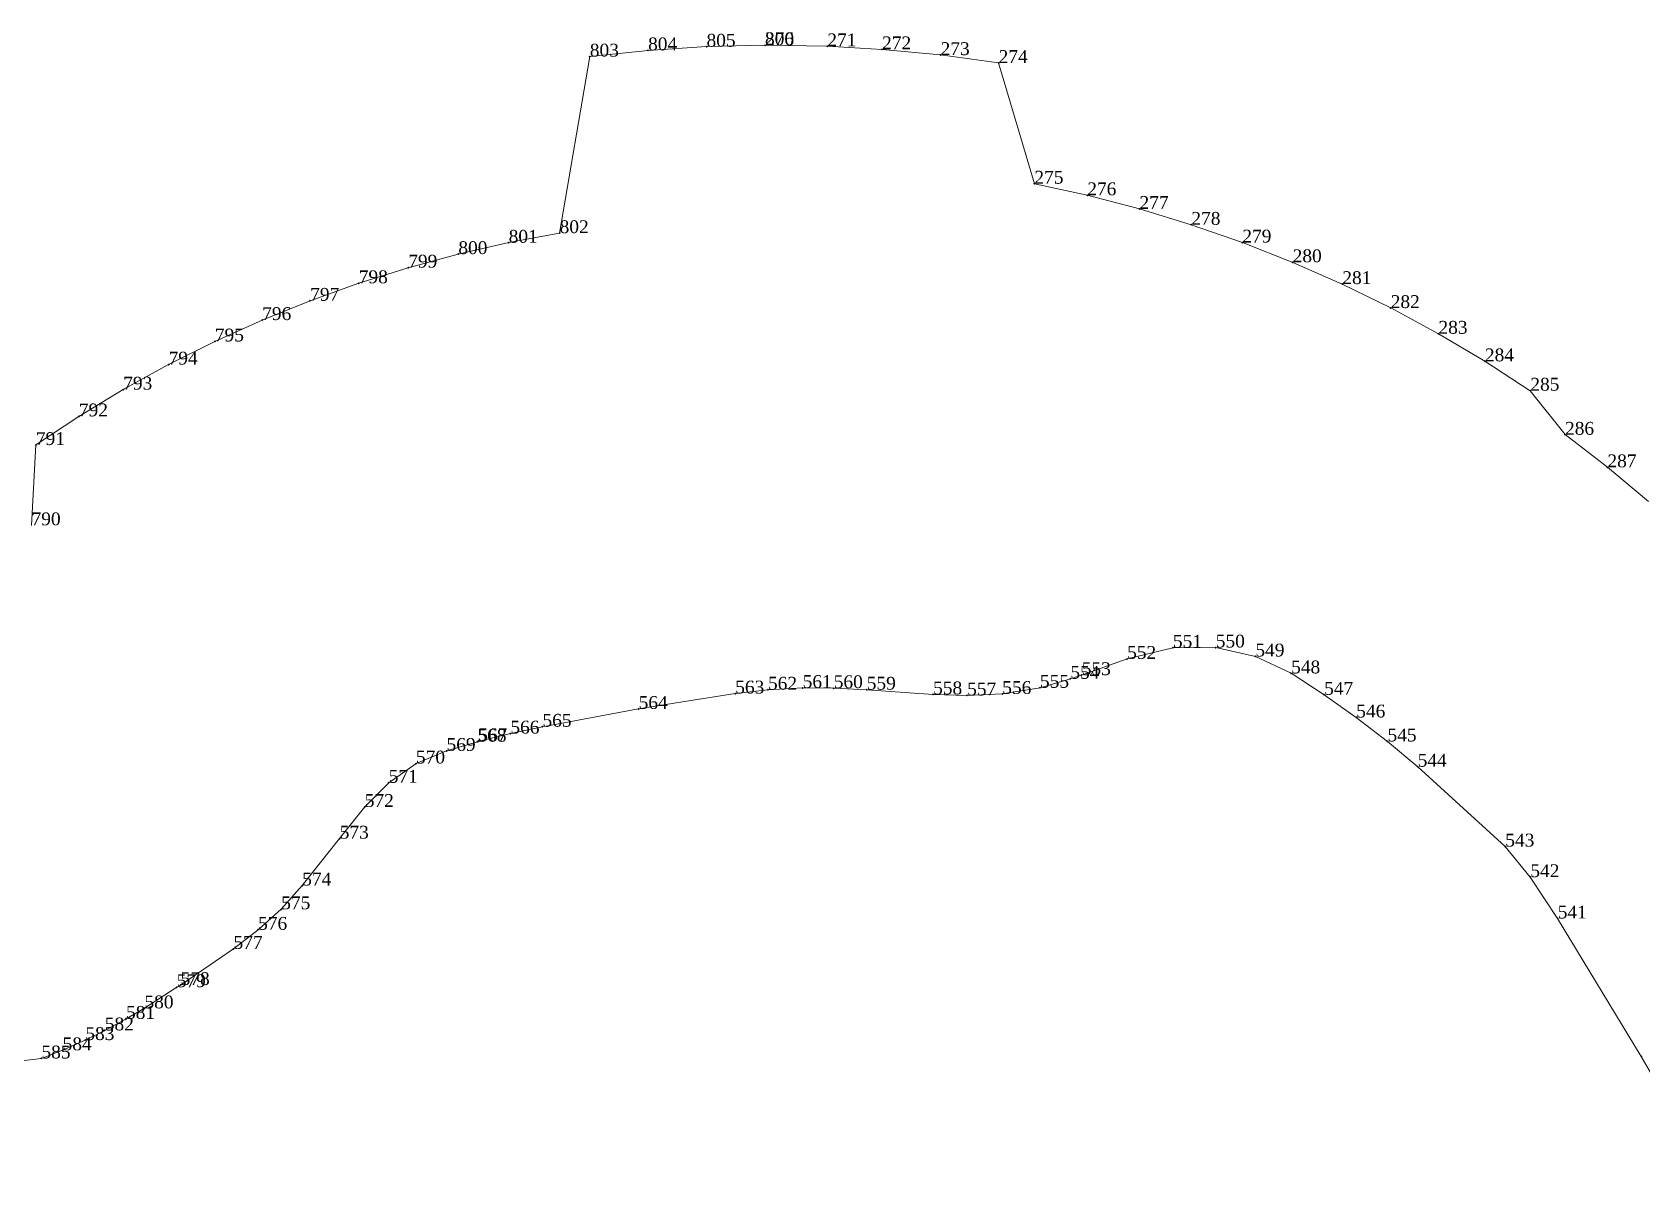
# Model space of a CAD drawing. Header units: metres. Extents: x 543554 to 549226, y 1840763 to 1844579.
# Drawn here: x 545192.6 to 545267.7, y 1844311.5 to 1844365.9 of the extents above; entities that cross this region are included whole.
import ezdxf

# ---------------------------------------------------------------- set-up
doc = ezdxf.new("R2010")
doc.units = ezdxf.units.M
doc.header["$MEASUREMENT"] = 0
for name, color, linetype, lineweight in [('Level 12', 7, 'Continuous', 0), ('Level 30', 7, 'Continuous', 0), ('Level 7', 7, 'Continuous', 0)]:
    doc.layers.add(name, color=color, linetype=linetype, lineweight=lineweight)
doc.styles.add('Style-Vntime', font='Vntime.shx')

# ---------------------------------------------------------------- blocks, each defined once
blk = doc.blocks.new('DDCT')
at = {"layer": 'Level 7', "color": 3, "linetype": 'Continuous', "lineweight": 30}
blk.add_point((0, 0), dxfattribs=at)
blk = doc.blocks.new('SHMIA_269')
at = {"layer": 'Level 12', "color": 2, "linetype": 'Continuous', "lineweight": 0, "style": 'Style-Vntime'}
blk.add_text('270', height=0.6, dxfattribs=at).set_placement((0, 0))
blk = doc.blocks.new('SHMIA_270')
at = {"layer": 'Level 12', "color": 2, "linetype": 'Continuous', "lineweight": 0, "style": 'Style-Vntime'}
blk.add_text('271', height=0.6, dxfattribs=at).set_placement((0, 0))
blk = doc.blocks.new('SHMIA_271')
at = {"layer": 'Level 12', "color": 2, "linetype": 'Continuous', "lineweight": 0, "style": 'Style-Vntime'}
blk.add_text('272', height=0.6, dxfattribs=at).set_placement((0, 0))
blk = doc.blocks.new('SHMIA_272')
at = {"layer": 'Level 12', "color": 2, "linetype": 'Continuous', "lineweight": 0, "style": 'Style-Vntime'}
blk.add_text('273', height=0.6, dxfattribs=at).set_placement((0, 0))
blk = doc.blocks.new('SHMIA_273')
at = {"layer": 'Level 12', "color": 2, "linetype": 'Continuous', "lineweight": 0, "style": 'Style-Vntime'}
blk.add_text('274', height=0.6, dxfattribs=at).set_placement((0, 0))
blk = doc.blocks.new('SHMIA_274')
at = {"layer": 'Level 12', "color": 2, "linetype": 'Continuous', "lineweight": 0, "style": 'Style-Vntime'}
blk.add_text('275', height=0.6, dxfattribs=at).set_placement((0, 0))
blk = doc.blocks.new('SHMIA_275')
at = {"layer": 'Level 12', "color": 2, "linetype": 'Continuous', "lineweight": 0, "style": 'Style-Vntime'}
blk.add_text('276', height=0.6, dxfattribs=at).set_placement((0, 0))
blk = doc.blocks.new('SHMIA_276')
at = {"layer": 'Level 12', "color": 2, "linetype": 'Continuous', "lineweight": 0, "style": 'Style-Vntime'}
blk.add_text('277', height=0.6, dxfattribs=at).set_placement((0, 0))
blk = doc.blocks.new('SHMIA_277')
at = {"layer": 'Level 12', "color": 2, "linetype": 'Continuous', "lineweight": 0, "style": 'Style-Vntime'}
blk.add_text('278', height=0.6, dxfattribs=at).set_placement((0, 0))
blk = doc.blocks.new('SHMIA_278')
at = {"layer": 'Level 12', "color": 2, "linetype": 'Continuous', "lineweight": 0, "style": 'Style-Vntime'}
blk.add_text('279', height=0.6, dxfattribs=at).set_placement((0, 0))
blk = doc.blocks.new('SHMIA_279')
at = {"layer": 'Level 12', "color": 2, "linetype": 'Continuous', "lineweight": 0, "style": 'Style-Vntime'}
blk.add_text('280', height=0.6, dxfattribs=at).set_placement((0, 0))
blk = doc.blocks.new('SHMIA_280')
at = {"layer": 'Level 12', "color": 2, "linetype": 'Continuous', "lineweight": 0, "style": 'Style-Vntime'}
blk.add_text('281', height=0.6, dxfattribs=at).set_placement((0, 0))
blk = doc.blocks.new('SHMIA_281')
at = {"layer": 'Level 12', "color": 2, "linetype": 'Continuous', "lineweight": 0, "style": 'Style-Vntime'}
blk.add_text('282', height=0.6, dxfattribs=at).set_placement((0, 0))
blk = doc.blocks.new('SHMIA_282')
at = {"layer": 'Level 12', "color": 2, "linetype": 'Continuous', "lineweight": 0, "style": 'Style-Vntime'}
blk.add_text('283', height=0.6, dxfattribs=at).set_placement((0, 0))
blk = doc.blocks.new('SHMIA_283')
at = {"layer": 'Level 12', "color": 2, "linetype": 'Continuous', "lineweight": 0, "style": 'Style-Vntime'}
blk.add_text('284', height=0.6, dxfattribs=at).set_placement((0, 0))
blk = doc.blocks.new('SHMIA_284')
at = {"layer": 'Level 12', "color": 2, "linetype": 'Continuous', "lineweight": 0, "style": 'Style-Vntime'}
blk.add_text('285', height=0.6, dxfattribs=at).set_placement((0, 0))
blk = doc.blocks.new('SHMIA_285')
at = {"layer": 'Level 12', "color": 2, "linetype": 'Continuous', "lineweight": 0, "style": 'Style-Vntime'}
blk.add_text('286', height=0.6, dxfattribs=at).set_placement((0, 0))
blk = doc.blocks.new('SHMIA_286')
at = {"layer": 'Level 12', "color": 2, "linetype": 'Continuous', "lineweight": 0, "style": 'Style-Vntime'}
blk.add_text('287', height=0.6, dxfattribs=at).set_placement((0, 0))
blk = doc.blocks.new('SHMIA_540')
at = {"layer": 'Level 12', "color": 2, "linetype": 'Continuous', "lineweight": 0, "style": 'Style-Vntime'}
blk.add_text('541', height=0.6, dxfattribs=at).set_placement((0, 0))
blk = doc.blocks.new('SHMIA_541')
at = {"layer": 'Level 12', "color": 2, "linetype": 'Continuous', "lineweight": 0, "style": 'Style-Vntime'}
blk.add_text('542', height=0.6, dxfattribs=at).set_placement((0, 0))
blk = doc.blocks.new('SHMIA_542')
at = {"layer": 'Level 12', "color": 2, "linetype": 'Continuous', "lineweight": 0, "style": 'Style-Vntime'}
blk.add_text('543', height=0.6, dxfattribs=at).set_placement((0, 0))
blk = doc.blocks.new('SHMIA_543')
at = {"layer": 'Level 12', "color": 2, "linetype": 'Continuous', "lineweight": 0, "style": 'Style-Vntime'}
blk.add_text('544', height=0.6, dxfattribs=at).set_placement((0, 0))
blk = doc.blocks.new('SHMIA_544')
at = {"layer": 'Level 12', "color": 2, "linetype": 'Continuous', "lineweight": 0, "style": 'Style-Vntime'}
blk.add_text('545', height=0.6, dxfattribs=at).set_placement((0, 0))
blk = doc.blocks.new('SHMIA_545')
at = {"layer": 'Level 12', "color": 2, "linetype": 'Continuous', "lineweight": 0, "style": 'Style-Vntime'}
blk.add_text('546', height=0.6, dxfattribs=at).set_placement((0, 0))
blk = doc.blocks.new('SHMIA_546')
at = {"layer": 'Level 12', "color": 2, "linetype": 'Continuous', "lineweight": 0, "style": 'Style-Vntime'}
blk.add_text('547', height=0.6, dxfattribs=at).set_placement((0, 0))
blk = doc.blocks.new('SHMIA_547')
at = {"layer": 'Level 12', "color": 2, "linetype": 'Continuous', "lineweight": 0, "style": 'Style-Vntime'}
blk.add_text('548', height=0.6, dxfattribs=at).set_placement((0, 0))
blk = doc.blocks.new('SHMIA_548')
at = {"layer": 'Level 12', "color": 2, "linetype": 'Continuous', "lineweight": 0, "style": 'Style-Vntime'}
blk.add_text('549', height=0.6, dxfattribs=at).set_placement((0, 0))
blk = doc.blocks.new('SHMIA_549')
at = {"layer": 'Level 12', "color": 2, "linetype": 'Continuous', "lineweight": 0, "style": 'Style-Vntime'}
blk.add_text('550', height=0.6, dxfattribs=at).set_placement((0, 0))
blk = doc.blocks.new('SHMIA_550')
at = {"layer": 'Level 12', "color": 2, "linetype": 'Continuous', "lineweight": 0, "style": 'Style-Vntime'}
blk.add_text('551', height=0.6, dxfattribs=at).set_placement((0, 0))
blk = doc.blocks.new('SHMIA_551')
at = {"layer": 'Level 12', "color": 2, "linetype": 'Continuous', "lineweight": 0, "style": 'Style-Vntime'}
blk.add_text('552', height=0.6, dxfattribs=at).set_placement((0, 0))
blk = doc.blocks.new('SHMIA_552')
at = {"layer": 'Level 12', "color": 2, "linetype": 'Continuous', "lineweight": 0, "style": 'Style-Vntime'}
blk.add_text('553', height=0.6, dxfattribs=at).set_placement((0, 0))
blk = doc.blocks.new('SHMIA_553')
at = {"layer": 'Level 12', "color": 2, "linetype": 'Continuous', "lineweight": 0, "style": 'Style-Vntime'}
blk.add_text('554', height=0.6, dxfattribs=at).set_placement((0, 0))
blk = doc.blocks.new('SHMIA_554')
at = {"layer": 'Level 12', "color": 2, "linetype": 'Continuous', "lineweight": 0, "style": 'Style-Vntime'}
blk.add_text('555', height=0.6, dxfattribs=at).set_placement((0, 0))
blk = doc.blocks.new('SHMIA_555')
at = {"layer": 'Level 12', "color": 2, "linetype": 'Continuous', "lineweight": 0, "style": 'Style-Vntime'}
blk.add_text('556', height=0.6, dxfattribs=at).set_placement((0, 0))
blk = doc.blocks.new('SHMIA_556')
at = {"layer": 'Level 12', "color": 2, "linetype": 'Continuous', "lineweight": 0, "style": 'Style-Vntime'}
blk.add_text('557', height=0.6, dxfattribs=at).set_placement((0, 0))
blk = doc.blocks.new('SHMIA_557')
at = {"layer": 'Level 12', "color": 2, "linetype": 'Continuous', "lineweight": 0, "style": 'Style-Vntime'}
blk.add_text('558', height=0.6, dxfattribs=at).set_placement((0, 0))
blk = doc.blocks.new('SHMIA_558')
at = {"layer": 'Level 12', "color": 2, "linetype": 'Continuous', "lineweight": 0, "style": 'Style-Vntime'}
blk.add_text('559', height=0.6, dxfattribs=at).set_placement((0, 0))
blk = doc.blocks.new('SHMIA_559')
at = {"layer": 'Level 12', "color": 2, "linetype": 'Continuous', "lineweight": 0, "style": 'Style-Vntime'}
blk.add_text('560', height=0.6, dxfattribs=at).set_placement((0, 0))
blk = doc.blocks.new('SHMIA_560')
at = {"layer": 'Level 12', "color": 2, "linetype": 'Continuous', "lineweight": 0, "style": 'Style-Vntime'}
blk.add_text('561', height=0.6, dxfattribs=at).set_placement((0, 0))
blk = doc.blocks.new('SHMIA_561')
at = {"layer": 'Level 12', "color": 2, "linetype": 'Continuous', "lineweight": 0, "style": 'Style-Vntime'}
blk.add_text('562', height=0.6, dxfattribs=at).set_placement((0, 0))
blk = doc.blocks.new('SHMIA_562')
at = {"layer": 'Level 12', "color": 2, "linetype": 'Continuous', "lineweight": 0, "style": 'Style-Vntime'}
blk.add_text('563', height=0.6, dxfattribs=at).set_placement((0, 0))
blk = doc.blocks.new('SHMIA_563')
at = {"layer": 'Level 12', "color": 2, "linetype": 'Continuous', "lineweight": 0, "style": 'Style-Vntime'}
blk.add_text('564', height=0.6, dxfattribs=at).set_placement((0, 0))
blk = doc.blocks.new('SHMIA_564')
at = {"layer": 'Level 12', "color": 2, "linetype": 'Continuous', "lineweight": 0, "style": 'Style-Vntime'}
blk.add_text('565', height=0.6, dxfattribs=at).set_placement((0, 0))
blk = doc.blocks.new('SHMIA_565')
at = {"layer": 'Level 12', "color": 2, "linetype": 'Continuous', "lineweight": 0, "style": 'Style-Vntime'}
blk.add_text('566', height=0.6, dxfattribs=at).set_placement((0, 0))
blk = doc.blocks.new('SHMIA_566')
at = {"layer": 'Level 12', "color": 2, "linetype": 'Continuous', "lineweight": 0, "style": 'Style-Vntime'}
blk.add_text('567', height=0.6, dxfattribs=at).set_placement((0, 0))
blk = doc.blocks.new('SHMIA_567')
at = {"layer": 'Level 12', "color": 2, "linetype": 'Continuous', "lineweight": 0, "style": 'Style-Vntime'}
blk.add_text('568', height=0.6, dxfattribs=at).set_placement((0, 0))
blk = doc.blocks.new('SHMIA_568')
at = {"layer": 'Level 12', "color": 2, "linetype": 'Continuous', "lineweight": 0, "style": 'Style-Vntime'}
blk.add_text('569', height=0.6, dxfattribs=at).set_placement((0, 0))
blk = doc.blocks.new('SHMIA_569')
at = {"layer": 'Level 12', "color": 2, "linetype": 'Continuous', "lineweight": 0, "style": 'Style-Vntime'}
blk.add_text('570', height=0.6, dxfattribs=at).set_placement((0, 0))
blk = doc.blocks.new('SHMIA_570')
at = {"layer": 'Level 12', "color": 2, "linetype": 'Continuous', "lineweight": 0, "style": 'Style-Vntime'}
blk.add_text('571', height=0.6, dxfattribs=at).set_placement((0, 0))
blk = doc.blocks.new('SHMIA_571')
at = {"layer": 'Level 12', "color": 2, "linetype": 'Continuous', "lineweight": 0, "style": 'Style-Vntime'}
blk.add_text('572', height=0.6, dxfattribs=at).set_placement((0, 0))
blk = doc.blocks.new('SHMIA_572')
at = {"layer": 'Level 12', "color": 2, "linetype": 'Continuous', "lineweight": 0, "style": 'Style-Vntime'}
blk.add_text('573', height=0.6, dxfattribs=at).set_placement((0, 0))
blk = doc.blocks.new('SHMIA_573')
at = {"layer": 'Level 12', "color": 2, "linetype": 'Continuous', "lineweight": 0, "style": 'Style-Vntime'}
blk.add_text('574', height=0.6, dxfattribs=at).set_placement((0, 0))
blk = doc.blocks.new('SHMIA_574')
at = {"layer": 'Level 12', "color": 2, "linetype": 'Continuous', "lineweight": 0, "style": 'Style-Vntime'}
blk.add_text('575', height=0.6, dxfattribs=at).set_placement((0, 0))
blk = doc.blocks.new('SHMIA_575')
at = {"layer": 'Level 12', "color": 2, "linetype": 'Continuous', "lineweight": 0, "style": 'Style-Vntime'}
blk.add_text('576', height=0.6, dxfattribs=at).set_placement((0, 0))
blk = doc.blocks.new('SHMIA_576')
at = {"layer": 'Level 12', "color": 2, "linetype": 'Continuous', "lineweight": 0, "style": 'Style-Vntime'}
blk.add_text('577', height=0.6, dxfattribs=at).set_placement((0, 0))
blk = doc.blocks.new('SHMIA_577')
at = {"layer": 'Level 12', "color": 2, "linetype": 'Continuous', "lineweight": 0, "style": 'Style-Vntime'}
blk.add_text('578', height=0.6, dxfattribs=at).set_placement((0, 0))
blk = doc.blocks.new('SHMIA_578')
at = {"layer": 'Level 12', "color": 2, "linetype": 'Continuous', "lineweight": 0, "style": 'Style-Vntime'}
blk.add_text('579', height=0.6, dxfattribs=at).set_placement((0, 0))
blk = doc.blocks.new('SHMIA_579')
at = {"layer": 'Level 12', "color": 2, "linetype": 'Continuous', "lineweight": 0, "style": 'Style-Vntime'}
blk.add_text('580', height=0.6, dxfattribs=at).set_placement((0, 0))
blk = doc.blocks.new('SHMIA_580')
at = {"layer": 'Level 12', "color": 2, "linetype": 'Continuous', "lineweight": 0, "style": 'Style-Vntime'}
blk.add_text('581', height=0.6, dxfattribs=at).set_placement((0, 0))
blk = doc.blocks.new('SHMIA_581')
at = {"layer": 'Level 12', "color": 2, "linetype": 'Continuous', "lineweight": 0, "style": 'Style-Vntime'}
blk.add_text('582', height=0.6, dxfattribs=at).set_placement((0, 0))
blk = doc.blocks.new('SHMIA_582')
at = {"layer": 'Level 12', "color": 2, "linetype": 'Continuous', "lineweight": 0, "style": 'Style-Vntime'}
blk.add_text('583', height=0.6, dxfattribs=at).set_placement((0, 0))
blk = doc.blocks.new('SHMIA_583')
at = {"layer": 'Level 12', "color": 2, "linetype": 'Continuous', "lineweight": 0, "style": 'Style-Vntime'}
blk.add_text('584', height=0.6, dxfattribs=at).set_placement((0, 0))
blk = doc.blocks.new('SHMIA_584')
at = {"layer": 'Level 12', "color": 2, "linetype": 'Continuous', "lineweight": 0, "style": 'Style-Vntime'}
blk.add_text('585', height=0.6, dxfattribs=at).set_placement((0, 0))
blk = doc.blocks.new('SHMIA_789')
at = {"layer": 'Level 12', "color": 2, "linetype": 'Continuous', "lineweight": 0, "style": 'Style-Vntime'}
blk.add_text('790', height=0.6, dxfattribs=at).set_placement((0, 0))
blk = doc.blocks.new('SHMIA_790')
at = {"layer": 'Level 12', "color": 2, "linetype": 'Continuous', "lineweight": 0, "style": 'Style-Vntime'}
blk.add_text('791', height=0.6, dxfattribs=at).set_placement((0, 0))
blk = doc.blocks.new('SHMIA_791')
at = {"layer": 'Level 12', "color": 2, "linetype": 'Continuous', "lineweight": 0, "style": 'Style-Vntime'}
blk.add_text('792', height=0.6, dxfattribs=at).set_placement((0, 0))
blk = doc.blocks.new('SHMIA_792')
at = {"layer": 'Level 12', "color": 2, "linetype": 'Continuous', "lineweight": 0, "style": 'Style-Vntime'}
blk.add_text('793', height=0.6, dxfattribs=at).set_placement((0, 0))
blk = doc.blocks.new('SHMIA_793')
at = {"layer": 'Level 12', "color": 2, "linetype": 'Continuous', "lineweight": 0, "style": 'Style-Vntime'}
blk.add_text('794', height=0.6, dxfattribs=at).set_placement((0, 0))
blk = doc.blocks.new('SHMIA_794')
at = {"layer": 'Level 12', "color": 2, "linetype": 'Continuous', "lineweight": 0, "style": 'Style-Vntime'}
blk.add_text('795', height=0.6, dxfattribs=at).set_placement((0, 0))
blk = doc.blocks.new('SHMIA_795')
at = {"layer": 'Level 12', "color": 2, "linetype": 'Continuous', "lineweight": 0, "style": 'Style-Vntime'}
blk.add_text('796', height=0.6, dxfattribs=at).set_placement((0, 0))
blk = doc.blocks.new('SHMIA_796')
at = {"layer": 'Level 12', "color": 2, "linetype": 'Continuous', "lineweight": 0, "style": 'Style-Vntime'}
blk.add_text('797', height=0.6, dxfattribs=at).set_placement((0, 0))
blk = doc.blocks.new('SHMIA_797')
at = {"layer": 'Level 12', "color": 2, "linetype": 'Continuous', "lineweight": 0, "style": 'Style-Vntime'}
blk.add_text('798', height=0.6, dxfattribs=at).set_placement((0, 0))
blk = doc.blocks.new('SHMIA_798')
at = {"layer": 'Level 12', "color": 2, "linetype": 'Continuous', "lineweight": 0, "style": 'Style-Vntime'}
blk.add_text('799', height=0.6, dxfattribs=at).set_placement((0, 0))
blk = doc.blocks.new('SHMIA_799')
at = {"layer": 'Level 12', "color": 2, "linetype": 'Continuous', "lineweight": 0, "style": 'Style-Vntime'}
blk.add_text('800', height=0.6, dxfattribs=at).set_placement((0, 0))
blk = doc.blocks.new('SHMIA_800')
at = {"layer": 'Level 12', "color": 2, "linetype": 'Continuous', "lineweight": 0, "style": 'Style-Vntime'}
blk.add_text('801', height=0.6, dxfattribs=at).set_placement((0, 0))
blk = doc.blocks.new('SHMIA_801')
at = {"layer": 'Level 12', "color": 2, "linetype": 'Continuous', "lineweight": 0, "style": 'Style-Vntime'}
blk.add_text('802', height=0.6, dxfattribs=at).set_placement((0, 0))
blk = doc.blocks.new('SHMIA_802')
at = {"layer": 'Level 12', "color": 2, "linetype": 'Continuous', "lineweight": 0, "style": 'Style-Vntime'}
blk.add_text('803', height=0.6, dxfattribs=at).set_placement((0, 0))
blk = doc.blocks.new('SHMIA_803')
at = {"layer": 'Level 12', "color": 2, "linetype": 'Continuous', "lineweight": 0, "style": 'Style-Vntime'}
blk.add_text('804', height=0.6, dxfattribs=at).set_placement((0, 0))
blk = doc.blocks.new('SHMIA_804')
at = {"layer": 'Level 12', "color": 2, "linetype": 'Continuous', "lineweight": 0, "style": 'Style-Vntime'}
blk.add_text('805', height=0.6, dxfattribs=at).set_placement((0, 0))
blk = doc.blocks.new('SHMIA_805')
at = {"layer": 'Level 12', "color": 2, "linetype": 'Continuous', "lineweight": 0, "style": 'Style-Vntime'}
blk.add_text('806', height=0.6, dxfattribs=at).set_placement((0, 0))

msp = doc.modelspace()

# ---------------------------------------------------------------- linework, layer by layer
at = {"layer": 'Level 30', "color": 2, "linetype": 'Continuous', "lineweight": 0, "flags": 128}
for points in [[(545192.5371, 1844342.8666), (545192.7379, 1844346.6243), (545194.7549, 1844347.9582), (545196.8235, 1844349.2105), (545198.9407, 1844350.379), (545201.1028, 1844351.462), (545203.3065, 1844352.4576), (545205.5482, 1844353.3642), (545207.8244, 1844354.1806), (545210.1315, 1844354.9052), (545212.4656, 1844355.537), (545214.8232, 1844356.0749), (545217.2004, 1844356.5182), (545218.6052, 1844364.773), (545221.3272, 1844365.058), (545224.0584, 1844365.234), (545226.7945, 1844365.3006), (545229.695, 1844365.2517), (545232.2637, 1844365.1055), (545234.9881, 1844364.8441), (545237.6998, 1844364.4739), (545239.3707, 1844358.8296), (545241.8384, 1844358.289), (545244.2825, 1844357.6501), (545246.6991, 1844356.914), (545249.0844, 1844356.0819), (545251.4345, 1844355.1551), (545253.7456, 1844354.135), (545256.0141, 1844353.0233), (545258.2363, 1844351.8218), (545260.4087, 1844350.5324), (545262.5278, 1844349.1571), (545264.1519, 1844347.1043), (545266.131, 1844345.5821), (545268.0475, 1844343.982)], [(545190.33, 1844317.6424), (545192.9991, 1844317.9587), (545193.9867, 1844318.34), (545195.0506, 1844318.818), (545195.9575, 1844319.2703), (545196.9525, 1844319.8089), (545197.8126, 1844320.3024), (545199.3249, 1844321.2893), (545199.5029, 1844321.3885), (545201.9709, 1844323.0761), (545203.1193, 1844323.9686), (545204.1985, 1844324.9343), (545205.182, 1844326.0361), (545206.9277, 1844328.2348), (545208.1004, 1844329.7117), (545209.2193, 1844330.843), (545210.4932, 1844331.7379), (545211.9212, 1844332.3257), (545213.3594, 1844332.7587), (545213.3999, 1844332.7759), (545214.8986, 1844333.1398), (545216.3989, 1844333.4603), (545220.8868, 1844334.2891), (545225.3996, 1844335.0066), (545226.9252, 1844335.1884), (545228.5535, 1844335.2711), (545230.0012, 1844335.2599), (545231.5424, 1844335.1855), (545234.6421, 1844334.9717), (545236.2274, 1844334.922), (545237.8728, 1844334.9899), (545239.6337, 1844335.2795), (545241.0514, 1844335.6981), (545241.5773, 1844335.8721), (545243.6966, 1844336.6297), (545245.8382, 1844337.1477), (545247.8429, 1844337.1602), (545249.689, 1844336.7422), (545251.3566, 1844335.954), (545252.9, 1844334.9524), (545254.402, 1844333.8898), (545255.8604, 1844332.7681), (545257.2728, 1844331.5889), (545261.3598, 1844327.8603), (545262.5302, 1844326.4308), (545263.8051, 1844324.5037), (545267.7119, 1844318.0573), (545271.4976, 1844311.5413)]]:
    msp.add_lwpolyline(points, dxfattribs=at)

# ---------------------------------------------------------------- block references
at = {"layer": 'Level 12', "color": 2, "linetype": 'Continuous', "lineweight": 0}
for name, p in [('SHMIA_803', (545221.33, 1844365.06)), ('SHMIA_804', (545224.06, 1844365.23)), ('SHMIA_805', (545226.79, 1844365.3)), ('SHMIA_269', (545226.79, 1844365.3)), ('SHMIA_270', (545229.7, 1844365.25)), ('SHMIA_271', (545232.26, 1844365.11)), ('SHMIA_272', (545234.99, 1844364.84)), ('SHMIA_802', (545218.61, 1844364.77)), ('SHMIA_273', (545237.7, 1844364.47)), ('SHMIA_274', (545239.37, 1844358.83)), ('SHMIA_275', (545241.84, 1844358.29)), ('SHMIA_276', (545244.28, 1844357.65)), ('SHMIA_277', (545246.7, 1844356.91)), ('SHMIA_800', (545214.82, 1844356.07)), ('SHMIA_801', (545217.2, 1844356.52)), ('SHMIA_278', (545249.08, 1844356.08)), ('SHMIA_799', (545212.47, 1844355.54)), ('SHMIA_279', (545251.43, 1844355.16)), ('SHMIA_798', (545210.13, 1844354.91)), ('SHMIA_797', (545207.82, 1844354.18)), ('SHMIA_280', (545253.75, 1844354.14)), ('SHMIA_796', (545205.55, 1844353.36)), ('SHMIA_281', (545256.01, 1844353.02)), ('SHMIA_795', (545203.31, 1844352.46)), ('SHMIA_794', (545201.1, 1844351.46)), ('SHMIA_282', (545258.24, 1844351.82)), ('SHMIA_793', (545198.94, 1844350.38)), ('SHMIA_283', (545260.41, 1844350.53)), ('SHMIA_792', (545196.82, 1844349.21)), ('SHMIA_284', (545262.53, 1844349.16)), ('SHMIA_791', (545194.75, 1844347.96)), ('SHMIA_285', (545264.15, 1844347.1)), ('SHMIA_790', (545192.74, 1844346.62)), ('SHMIA_286', (545266.13, 1844345.58)), ('SHMIA_789', (545192.54, 1844342.87)), ('SHMIA_550', (545245.84, 1844337.15)), ('SHMIA_549', (545247.84, 1844337.16)), ('SHMIA_551', (545243.7, 1844336.63)), ('SHMIA_548', (545249.69, 1844336.74)), ('SHMIA_553', (545241.05, 1844335.7)), ('SHMIA_552', (545241.58, 1844335.87)), ('SHMIA_547', (545251.36, 1844335.95)), ('SHMIA_562', (545225.4, 1844335.01)), ('SHMIA_561', (545226.93, 1844335.19)), ('SHMIA_560', (545228.55, 1844335.27)), ('SHMIA_559', (545230, 1844335.26)), ('SHMIA_558', (545231.54, 1844335.19)), ('SHMIA_557', (545234.64, 1844334.97)), ('SHMIA_556', (545236.23, 1844334.92)), ('SHMIA_555', (545237.87, 1844334.99)), ('SHMIA_554', (545239.63, 1844335.28)), ('SHMIA_546', (545252.9, 1844334.95)), ('SHMIA_563', (545220.89, 1844334.29)), ('SHMIA_564', (545216.4, 1844333.46)), ('SHMIA_545', (545254.4, 1844333.89)), ('SHMIA_567', (545213.36, 1844332.76)), ('SHMIA_566', (545213.4, 1844332.78)), ('SHMIA_565', (545214.9, 1844333.14)), ('SHMIA_544', (545255.86, 1844332.77)), ('SHMIA_568', (545211.92, 1844332.33)), ('SHMIA_569', (545210.49, 1844331.74)), ('SHMIA_543', (545257.27, 1844331.59)), ('SHMIA_570', (545209.22, 1844330.84)), ('SHMIA_571', (545208.1, 1844329.71)), ('SHMIA_572', (545206.93, 1844328.23)), ('SHMIA_542', (545261.36, 1844327.86)), ('SHMIA_573', (545205.18, 1844326.04)), ('SHMIA_541', (545262.53, 1844326.43)), ('SHMIA_574', (545204.2, 1844324.93)), ('SHMIA_540', (545263.81, 1844324.5)), ('SHMIA_575', (545203.12, 1844323.97)), ('SHMIA_576', (545201.97, 1844323.08)), ('SHMIA_578', (545199.32, 1844321.29)), ('SHMIA_577', (545199.5, 1844321.39)), ('SHMIA_580', (545196.95, 1844319.81)), ('SHMIA_579', (545197.81, 1844320.3)), ('SHMIA_581', (545195.96, 1844319.27)), ('SHMIA_583', (545193.99, 1844318.34)), ('SHMIA_582', (545195.05, 1844318.82)), ('SHMIA_584', (545193, 1844317.96))]:
    msp.add_blockref(name, p, dxfattribs=at)
at = {"layer": 'Level 7', "color": 3, "linetype": 'Continuous', "lineweight": 30}
for p in [(545218.61, 1844364.77), (545221.33, 1844365.06), (545224.06, 1844365.23), (545226.79, 1844365.3), (545226.79, 1844365.3), (545229.7, 1844365.25), (545232.26, 1844365.11), (545234.99, 1844364.84), (545237.7, 1844364.47), (545239.37, 1844358.83), (545241.84, 1844358.29), (545244.28, 1844357.65), (545217.2, 1844356.52), (545246.7, 1844356.91), (545214.82, 1844356.07), (545249.08, 1844356.08), (545212.47, 1844355.54), (545251.43, 1844355.16), (545207.82, 1844354.18), (545210.13, 1844354.91), (545253.75, 1844354.14), (545205.55, 1844353.36), (545256.01, 1844353.02), (545203.31, 1844352.46), (545201.1, 1844351.46), (545258.24, 1844351.82), (545260.41, 1844350.53), (545198.94, 1844350.38), (545196.82, 1844349.21), (545262.53, 1844349.16), (545194.75, 1844347.96), (545264.15, 1844347.1), (545192.74, 1844346.62), (545266.13, 1844345.58), (545245.84, 1844337.15), (545247.84, 1844337.16), (545243.7, 1844336.63), (545249.69, 1844336.74), (545241.05, 1844335.7), (545241.58, 1844335.87), (545251.36, 1844335.95), (545225.4, 1844335.01), (545226.93, 1844335.19), (545228.55, 1844335.27), (545230, 1844335.26), (545231.54, 1844335.19), (545234.64, 1844334.97), (545236.23, 1844334.92), (545237.87, 1844334.99), (545239.63, 1844335.28), (545252.9, 1844334.95), (545220.89, 1844334.29), (545254.4, 1844333.89), (545214.9, 1844333.14), (545216.4, 1844333.46), (545213.36, 1844332.76), (545213.4, 1844332.78), (545255.86, 1844332.77), (545210.49, 1844331.74), (545211.92, 1844332.33), (545257.27, 1844331.59), (545209.22, 1844330.84), (545208.1, 1844329.71), (545206.93, 1844328.23), (545261.36, 1844327.86), (545262.53, 1844326.43), (545205.18, 1844326.04), (545204.2, 1844324.93), (545263.81, 1844324.5), (545203.12, 1844323.97), (545201.97, 1844323.08), (545199.32, 1844321.29), (545199.5, 1844321.39), (545196.95, 1844319.81), (545197.81, 1844320.3), (545195.96, 1844319.27), (545193.99, 1844318.34), (545195.05, 1844318.82), (545193, 1844317.96), (545267.71, 1844318.06)]:
    msp.add_blockref('DDCT', p, dxfattribs=at)

doc.saveas('drawing.dxf')
